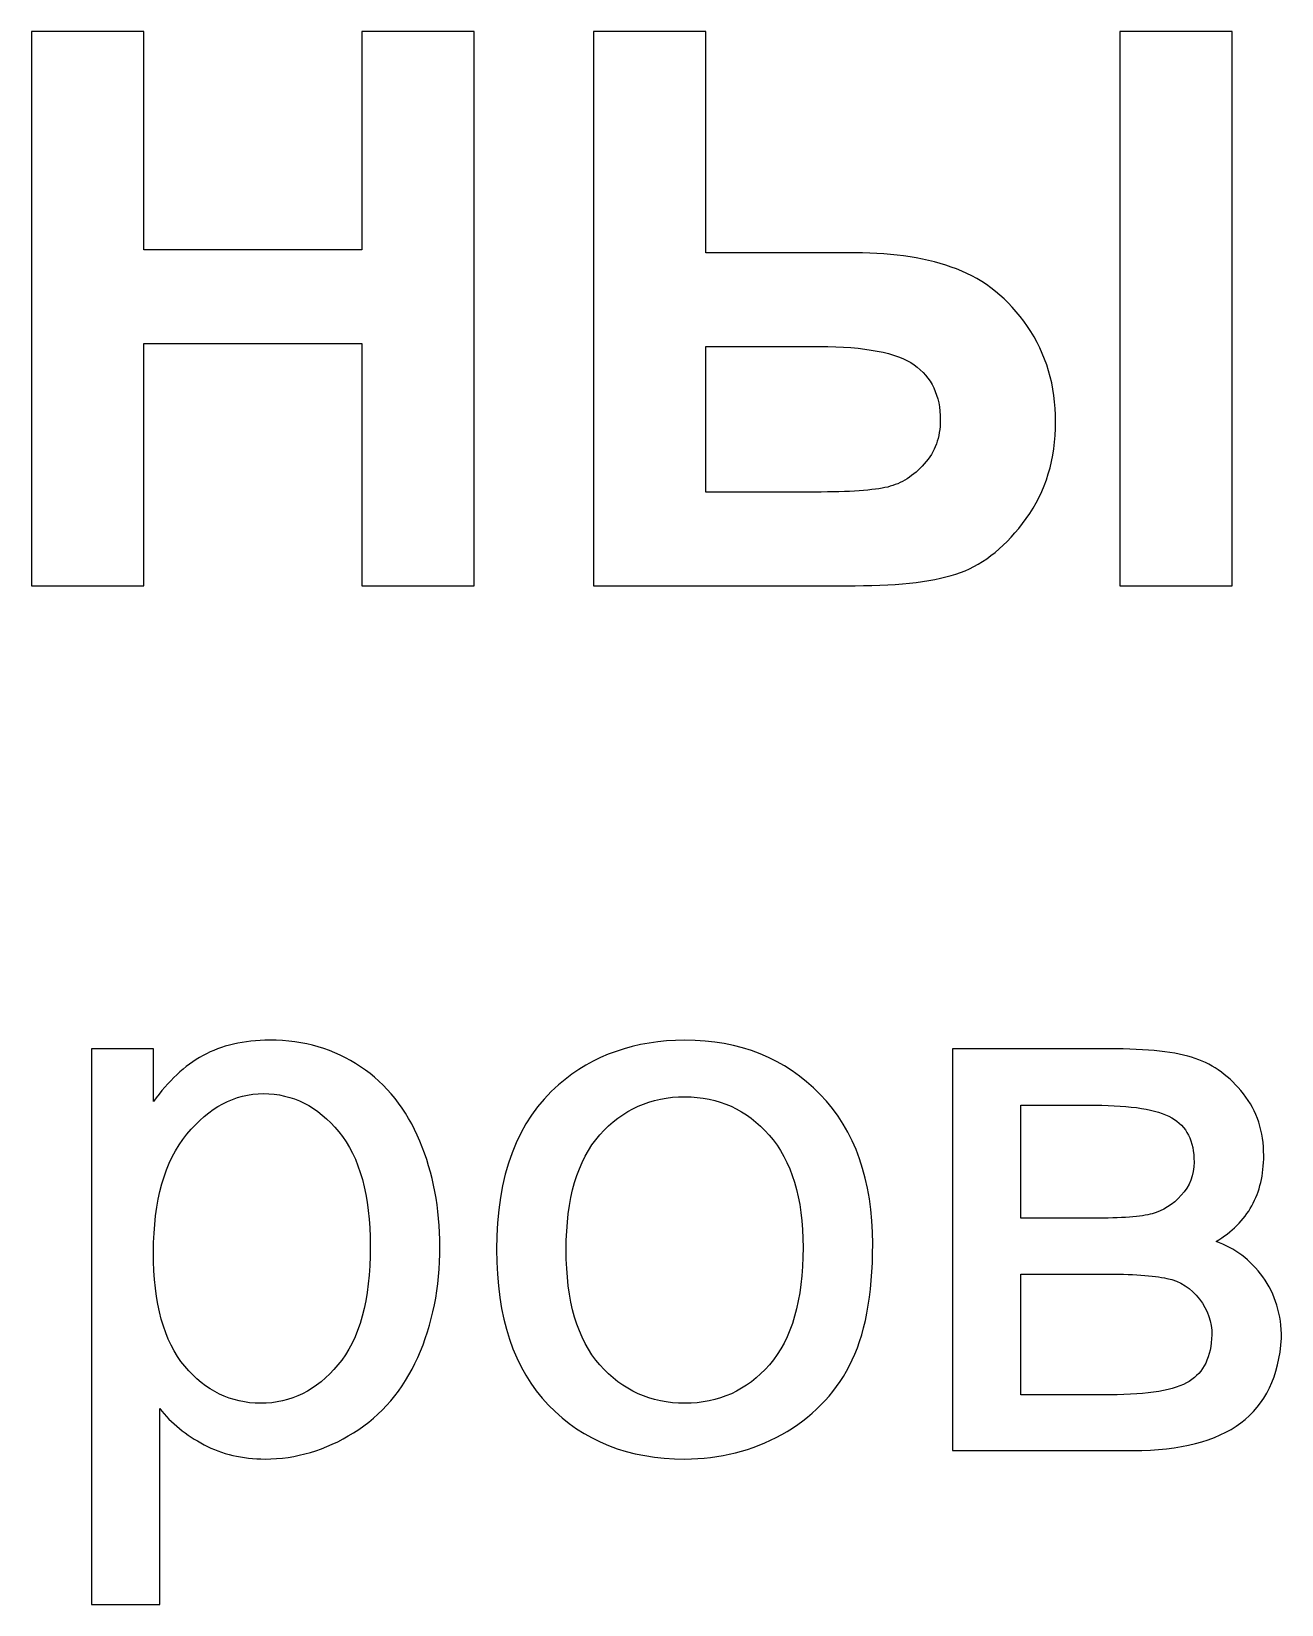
# Model space of a CAD drawing. Header units: millimetres. Extents: x 401 to 1796, y 156 to 1707.
# Drawn here: x 1384.8 to 1425.8, y 570.2 to 621.8 of the extents above; entities that cross this region are included whole.
import ezdxf

# ---------------------------------------------------------------- set-up
doc = ezdxf.new("R2010")
doc.units = ezdxf.units.MM
doc.header["$MEASUREMENT"] = 0
doc.layers.add('layer 1', color=7, linetype='Continuous')

msp = doc.modelspace()

# ---------------------------------------------------------------- linework, layer by layer
at = {"layer": 'layer 1', "color": 165}
for points, knots in [([(1384.81, 603.5965), (1384.81, 603.5965), (1384.81, 621.7829), (1384.81, 621.7829), (1384.81, 621.7829), (1384.81, 621.7829), (1388.493, 621.7829), (1388.493, 621.7829), (1388.493, 621.7829), (1388.493, 621.7829), (1388.493, 614.6201), (1388.493, 614.6201), (1388.493, 614.6201), (1388.493, 614.6201), (1395.6558, 614.6201), (1395.6558, 614.6201), (1395.6558, 614.6201), (1395.6558, 614.6201), (1395.6558, 621.7829), (1395.6558, 621.7829), (1395.6558, 621.7829), (1395.6558, 621.7829), (1399.3388, 621.7829), (1399.3388, 621.7829), (1399.3388, 621.7829), (1399.3388, 621.7829), (1399.3388, 603.5965), (1399.3388, 603.5965), (1399.3388, 603.5965), (1399.3388, 603.5965), (1395.6558, 603.5965), (1395.6558, 603.5965), (1395.6558, 603.5965), (1395.6558, 603.5965), (1395.6558, 611.5467), (1395.6558, 611.5467), (1395.6558, 611.5467), (1395.6558, 611.5467), (1388.493, 611.5467), (1388.493, 611.5467), (1388.493, 611.5467), (1388.493, 611.5467), (1388.493, 603.5965), (1388.493, 603.5965), (1388.493, 603.5965), (1388.493, 603.5965), (1384.81, 603.5965), (1384.81, 603.5965)], [0, 0, 0, 0, 0.0769231, 0.0769231, 0.0769231, 0.0769231, 0.1538462, 0.1538462, 0.1538462, 0.1538462, 0.2307692, 0.2307692, 0.2307692, 0.2307692, 0.3076923, 0.3076923, 0.3076923, 0.3076923, 0.3846154, 0.3846154, 0.3846154, 0.3846154, 0.4615385, 0.4615385, 0.4615385, 0.4615385, 0.5384615, 0.5384615, 0.5384615, 0.5384615, 0.6153846, 0.6153846, 0.6153846, 0.6153846, 0.6923077, 0.6923077, 0.6923077, 0.6923077, 0.7692308, 0.7692308, 0.7692308, 0.7692308, 0.8461538, 0.8461538, 0.8461538, 0.8461538, 1, 1, 1, 1]), ([(1403.2546, 621.7829), (1403.2546, 621.7829), (1406.9376, 621.7829), (1406.9376, 621.7829), (1406.9376, 621.7829), (1406.9376, 621.7829), (1406.9376, 614.5185), (1406.9376, 614.5185), (1406.9376, 614.5185), (1406.9376, 614.5185), (1411.844, 614.5185), (1411.844, 614.5185), (1411.844, 614.5185), (1413.131, 614.5185), (1414.2401, 614.3407), (1415.1672, 613.9893), (1415.1672, 613.9893), (1416.0943, 613.638), (1416.869, 613.0114), (1417.4913, 612.1055), (1417.4913, 612.1055), (1418.1094, 611.1996), (1418.4184, 610.1582), (1418.4184, 608.9813), (1418.4184, 608.9813), (1418.4184, 607.7494), (1418.0967, 606.6911), (1417.4532, 605.7978), (1417.4532, 605.7978), (1416.8055, 604.9088), (1416.0901, 604.3204), (1415.2984, 604.0325), (1415.2984, 604.0325), (1414.511, 603.7404), (1413.3553, 603.5965), (1411.8356, 603.5965), (1411.8356, 603.5965), (1411.8356, 603.5965), (1403.2546, 603.5965), (1403.2546, 603.5965), (1403.2546, 603.5965), (1403.2546, 603.5965), (1403.2546, 621.7829), (1403.2546, 621.7829)], [0, 0, 0, 0, 0.0833333, 0.0833333, 0.0833333, 0.0833333, 0.1666667, 0.1666667, 0.1666667, 0.1666667, 0.25, 0.25, 0.25, 0.25, 0.3333333, 0.3333333, 0.3333333, 0.3333333, 0.4166667, 0.4166667, 0.4166667, 0.4166667, 0.5, 0.5, 0.5, 0.5, 0.5833333, 0.5833333, 0.5833333, 0.5833333, 0.6666667, 0.6666667, 0.6666667, 0.6666667, 0.75, 0.75, 0.75, 0.75, 0.8333333, 0.8333333, 0.8333333, 0.8333333, 1, 1, 1, 1]), ([(1420.5266, 621.7829), (1420.5266, 621.7829), (1424.2096, 621.7829), (1424.2096, 621.7829), (1424.2096, 621.7829), (1424.2096, 621.7829), (1424.2096, 603.5965), (1424.2096, 603.5965), (1424.2096, 603.5965), (1424.2096, 603.5965), (1420.5266, 603.5965), (1420.5266, 603.5965), (1420.5266, 603.5965), (1420.5266, 603.5965), (1420.5266, 621.7829), (1420.5266, 621.7829)], [0, 0, 0, 0, 0.2, 0.2, 0.2, 0.2, 0.4, 0.4, 0.4, 0.4, 0.6, 0.6, 0.6, 0.6, 1, 1, 1, 1]), ([(1406.9376, 606.6699), (1406.9376, 606.6699), (1410.519, 606.6699), (1410.519, 606.6699), (1410.519, 606.6699), (1411.6578, 606.6699), (1412.4536, 606.7249), (1412.9066, 606.835), (1412.9066, 606.835), (1413.3553, 606.9451), (1413.7575, 607.1991), (1414.1089, 607.5928), (1414.1089, 607.5928), (1414.4602, 607.9865), (1414.6338, 608.4648), (1414.6338, 609.0321), (1414.6338, 609.0321), (1414.6338, 609.8364), (1414.3459, 610.4418), (1413.7744, 610.844), (1413.7744, 610.844), (1413.1987, 611.2461), (1412.1615, 611.4451), (1410.6672, 611.4451), (1410.6672, 611.4451), (1410.6672, 611.4451), (1406.9376, 611.4451), (1406.9376, 611.4451), (1406.9376, 611.4451), (1406.9376, 611.4451), (1406.9376, 606.6699), (1406.9376, 606.6699)], [0, 0, 0, 0, 0.1111111, 0.1111111, 0.1111111, 0.1111111, 0.2222222, 0.2222222, 0.2222222, 0.2222222, 0.3333333, 0.3333333, 0.3333333, 0.3333333, 0.4444444, 0.4444444, 0.4444444, 0.4444444, 0.5555556, 0.5555556, 0.5555556, 0.5555556, 0.6666667, 0.6666667, 0.6666667, 0.6666667, 0.7777778, 0.7777778, 0.7777778, 0.7777778, 1, 1, 1, 1])]:
    msp.add_open_spline(points, degree=3, knots=knots, dxfattribs=at)
at = {"layer": 'layer 1', "color": 250}
for points, knots in [([(1386.7826, 570.1658), (1386.7826, 570.1658), (1386.7826, 588.403), (1386.7826, 588.403), (1386.7826, 588.403), (1386.7826, 588.403), (1388.8146, 588.403), (1388.8146, 588.403), (1388.8146, 588.403), (1388.8146, 588.403), (1388.8146, 586.6716), (1388.8146, 586.6716), (1388.8146, 586.6716), (1389.293, 587.3404), (1389.8348, 587.8442), (1390.4402, 588.1786), (1390.4402, 588.1786), (1391.0413, 588.5131), (1391.7737, 588.6824), (1392.6331, 588.6824), (1392.6331, 588.6824), (1393.7591, 588.6824), (1394.7497, 588.3945), (1395.6091, 587.8146), (1395.6091, 587.8146), (1396.4685, 587.2388), (1397.1162, 586.4218), (1397.5564, 585.3719), (1397.5564, 585.3719), (1397.9925, 584.3178), (1398.2126, 583.1664), (1398.2126, 581.9091), (1398.2126, 581.9091), (1398.2126, 580.5671), (1397.9713, 579.3564), (1397.4887, 578.2769), (1397.4887, 578.2769), (1397.0061, 577.2016), (1396.3034, 576.3761), (1395.3805, 575.8004), (1395.3805, 575.8004), (1394.4619, 575.2289), (1393.4924, 574.941), (1392.4764, 574.941), (1392.4764, 574.941), (1391.7314, 574.941), (1391.0625, 575.0976), (1390.4741, 575.4109), (1390.4741, 575.4109), (1389.8814, 575.7242), (1389.3988, 576.1179), (1389.0178, 576.5962), (1389.0178, 576.5962), (1389.0178, 576.5962), (1389.0178, 570.1658), (1389.0178, 570.1658), (1389.0178, 570.1658), (1389.0178, 570.1658), (1386.7826, 570.1658), (1386.7826, 570.1658)], [0, 0, 0, 0, 0.0625, 0.0625, 0.0625, 0.0625, 0.125, 0.125, 0.125, 0.125, 0.1875, 0.1875, 0.1875, 0.1875, 0.25, 0.25, 0.25, 0.25, 0.3125, 0.3125, 0.3125, 0.3125, 0.375, 0.375, 0.375, 0.375, 0.4375, 0.4375, 0.4375, 0.4375, 0.5, 0.5, 0.5, 0.5, 0.5625, 0.5625, 0.5625, 0.5625, 0.625, 0.625, 0.625, 0.625, 0.6875, 0.6875, 0.6875, 0.6875, 0.75, 0.75, 0.75, 0.75, 0.8125, 0.8125, 0.8125, 0.8125, 0.875, 0.875, 0.875, 0.875, 1, 1, 1, 1]), ([(1400.071, 581.8117), (1400.071, 584.2459), (1400.7483, 586.0493), (1402.1072, 587.2219), (1402.1072, 587.2219), (1403.2375, 588.1956), (1404.6218, 588.6824), (1406.2517, 588.6824), (1406.2517, 588.6824), (1408.0593, 588.6824), (1409.541, 588.0897), (1410.6924, 586.9044), (1410.6924, 586.9044), (1411.8397, 585.7233), (1412.4154, 584.085), (1412.4154, 581.998), (1412.4154, 581.998), (1412.4154, 580.3046), (1412.1614, 578.9754), (1411.6534, 578.0059), (1411.6534, 578.0059), (1411.1454, 577.0365), (1410.4046, 576.283), (1409.4309, 575.7453), (1409.4309, 575.7453), (1408.4615, 575.2077), (1407.3989, 574.941), (1406.2517, 574.941), (1406.2517, 574.941), (1404.4059, 574.941), (1402.9158, 575.5294), (1401.777, 576.7105), (1401.777, 576.7105), (1400.6383, 577.8916), (1400.071, 579.5934), (1400.071, 581.8117)], [0, 0, 0, 0, 0.1, 0.1, 0.1, 0.1, 0.2, 0.2, 0.2, 0.2, 0.3, 0.3, 0.3, 0.3, 0.4, 0.4, 0.4, 0.4, 0.5, 0.5, 0.5, 0.5, 0.6, 0.6, 0.6, 0.6, 0.7, 0.7, 0.7, 0.7, 0.8, 0.8, 0.8, 0.8, 1, 1, 1, 1]), ([(1415.0358, 588.403), (1415.0358, 588.403), (1420.1793, 588.403), (1420.1793, 588.403), (1420.1793, 588.403), (1421.4408, 588.403), (1422.3806, 588.2972), (1422.9987, 588.0855), (1422.9987, 588.0855), (1423.6125, 587.8738), (1424.1417, 587.4886), (1424.582, 586.9256), (1424.582, 586.9256), (1425.0265, 586.3583), (1425.2466, 585.6852), (1425.2466, 584.8978), (1425.2466, 584.8978), (1425.2466, 584.267), (1425.1154, 583.7167), (1424.8571, 583.251), (1424.8571, 583.251), (1424.5947, 582.7811), (1424.2052, 582.3874), (1423.6803, 582.0742), (1423.6803, 582.0742), (1424.2983, 581.8667), (1424.8106, 581.4815), (1425.2212, 580.9142), (1425.2212, 580.9142), (1425.6276, 580.3512), (1425.8308, 579.6781), (1425.8308, 578.9034), (1425.8308, 578.9034), (1425.7504, 577.6546), (1425.3016, 576.7275), (1424.4931, 576.1263), (1424.4931, 576.1263), (1423.6845, 575.521), (1422.5076, 575.2204), (1420.9667, 575.2204), (1420.9667, 575.2204), (1420.9667, 575.2204), (1415.0358, 575.2204), (1415.0358, 575.2204), (1415.0358, 575.2204), (1415.0358, 575.2204), (1415.0358, 588.403), (1415.0358, 588.403)], [0, 0, 0, 0, 0.0769231, 0.0769231, 0.0769231, 0.0769231, 0.1538462, 0.1538462, 0.1538462, 0.1538462, 0.2307692, 0.2307692, 0.2307692, 0.2307692, 0.3076923, 0.3076923, 0.3076923, 0.3076923, 0.3846154, 0.3846154, 0.3846154, 0.3846154, 0.4615385, 0.4615385, 0.4615385, 0.4615385, 0.5384615, 0.5384615, 0.5384615, 0.5384615, 0.6153846, 0.6153846, 0.6153846, 0.6153846, 0.6923077, 0.6923077, 0.6923077, 0.6923077, 0.7692308, 0.7692308, 0.7692308, 0.7692308, 0.8461538, 0.8461538, 0.8461538, 0.8461538, 1, 1, 1, 1]), ([(1388.8146, 581.7313), (1388.8146, 580.0422), (1389.1575, 578.7933), (1389.8391, 577.9848), (1389.8391, 577.9848), (1390.5249, 577.1762), (1391.3546, 576.7698), (1392.3283, 576.7698), (1392.3283, 576.7698), (1393.3189, 576.7698), (1394.1655, 577.1889), (1394.8683, 578.0271), (1394.8683, 578.0271), (1395.5752, 578.8653), (1395.9266, 580.1607), (1395.9266, 581.9175), (1395.9266, 581.9175), (1395.9266, 583.5939), (1395.5837, 584.847), (1394.8937, 585.681), (1394.8937, 585.681), (1394.2036, 586.5149), (1393.3824, 586.9298), (1392.4256, 586.9298), (1392.4256, 586.9298), (1391.4774, 586.9298), (1390.6392, 586.4853), (1389.911, 585.6005), (1389.911, 585.6005), (1389.1787, 584.7115), (1388.8146, 583.4246), (1388.8146, 581.7313)], [0, 0, 0, 0, 0.1111111, 0.1111111, 0.1111111, 0.1111111, 0.2222222, 0.2222222, 0.2222222, 0.2222222, 0.3333333, 0.3333333, 0.3333333, 0.3333333, 0.4444444, 0.4444444, 0.4444444, 0.4444444, 0.5555556, 0.5555556, 0.5555556, 0.5555556, 0.6666667, 0.6666667, 0.6666667, 0.6666667, 0.7777778, 0.7777778, 0.7777778, 0.7777778, 1, 1, 1, 1]), ([(1402.357, 581.8075), (1402.357, 580.1226), (1402.7253, 578.8611), (1403.4619, 578.0271), (1403.4619, 578.0271), (1404.2027, 577.1889), (1405.1298, 576.7698), (1406.2517, 576.7698), (1406.2517, 576.7698), (1407.3608, 576.7698), (1408.2837, 577.1889), (1409.0245, 578.0313), (1409.0245, 578.0313), (1409.7611, 578.8738), (1410.1294, 580.1565), (1410.1294, 581.8794), (1410.1294, 581.8794), (1410.1294, 583.505), (1409.7569, 584.7369), (1409.016, 585.5709), (1409.016, 585.5709), (1408.2752, 586.4091), (1407.3523, 586.8282), (1406.2517, 586.8282), (1406.2517, 586.8282), (1405.1298, 586.8282), (1404.2027, 586.4133), (1403.4619, 585.5794), (1403.4619, 585.5794), (1402.7253, 584.7454), (1402.357, 583.4881), (1402.357, 581.8075)], [0, 0, 0, 0, 0.1111111, 0.1111111, 0.1111111, 0.1111111, 0.2222222, 0.2222222, 0.2222222, 0.2222222, 0.3333333, 0.3333333, 0.3333333, 0.3333333, 0.4444444, 0.4444444, 0.4444444, 0.4444444, 0.5555556, 0.5555556, 0.5555556, 0.5555556, 0.6666667, 0.6666667, 0.6666667, 0.6666667, 0.7777778, 0.7777778, 0.7777778, 0.7777778, 1, 1, 1, 1]), ([(1417.271, 582.8404), (1417.271, 582.8404), (1419.6417, 582.8404), (1419.6417, 582.8404), (1419.6417, 582.8404), (1420.5857, 582.8404), (1421.2376, 582.8912), (1421.589, 582.9886), (1421.589, 582.9886), (1421.9446, 583.0902), (1422.2621, 583.2891), (1422.5415, 583.5939), (1422.5415, 583.5939), (1422.8209, 583.8945), (1422.9606, 584.2586), (1422.9606, 584.6819), (1422.9606, 584.6819), (1422.9606, 585.3804), (1422.7151, 585.863), (1422.2282, 586.1382), (1422.2282, 586.1382), (1421.7372, 586.4133), (1420.899, 586.5488), (1419.7136, 586.5488), (1419.7136, 586.5488), (1419.7136, 586.5488), (1417.271, 586.5488), (1417.271, 586.5488), (1417.271, 586.5488), (1417.271, 586.5488), (1417.271, 582.8404), (1417.271, 582.8404)], [0, 0, 0, 0, 0.1111111, 0.1111111, 0.1111111, 0.1111111, 0.2222222, 0.2222222, 0.2222222, 0.2222222, 0.3333333, 0.3333333, 0.3333333, 0.3333333, 0.4444444, 0.4444444, 0.4444444, 0.4444444, 0.5555556, 0.5555556, 0.5555556, 0.5555556, 0.6666667, 0.6666667, 0.6666667, 0.6666667, 0.7777778, 0.7777778, 0.7777778, 0.7777778, 1, 1, 1, 1]), ([(1417.271, 577.0492), (1417.271, 577.0492), (1420.2047, 577.0492), (1420.2047, 577.0492), (1420.2047, 577.0492), (1421.4662, 577.0492), (1422.3341, 577.1974), (1422.804, 577.4895), (1422.804, 577.4895), (1423.2739, 577.7858), (1423.5194, 578.2896), (1423.5448, 579.0135), (1423.5448, 579.0135), (1423.5448, 579.4326), (1423.4093, 579.8263), (1423.1384, 580.1861), (1423.1384, 580.1861), (1422.8632, 580.5459), (1422.5076, 580.7745), (1422.0716, 580.8677), (1422.0716, 580.8677), (1421.6356, 580.965), (1420.9328, 581.0116), (1419.9676, 581.0116), (1419.9676, 581.0116), (1419.9676, 581.0116), (1417.271, 581.0116), (1417.271, 581.0116), (1417.271, 581.0116), (1417.271, 581.0116), (1417.271, 577.0492), (1417.271, 577.0492)], [0, 0, 0, 0, 0.1111111, 0.1111111, 0.1111111, 0.1111111, 0.2222222, 0.2222222, 0.2222222, 0.2222222, 0.3333333, 0.3333333, 0.3333333, 0.3333333, 0.4444444, 0.4444444, 0.4444444, 0.4444444, 0.5555556, 0.5555556, 0.5555556, 0.5555556, 0.6666667, 0.6666667, 0.6666667, 0.6666667, 0.7777778, 0.7777778, 0.7777778, 0.7777778, 1, 1, 1, 1])]:
    msp.add_open_spline(points, degree=3, knots=knots, dxfattribs=at)

doc.saveas('drawing.dxf')
